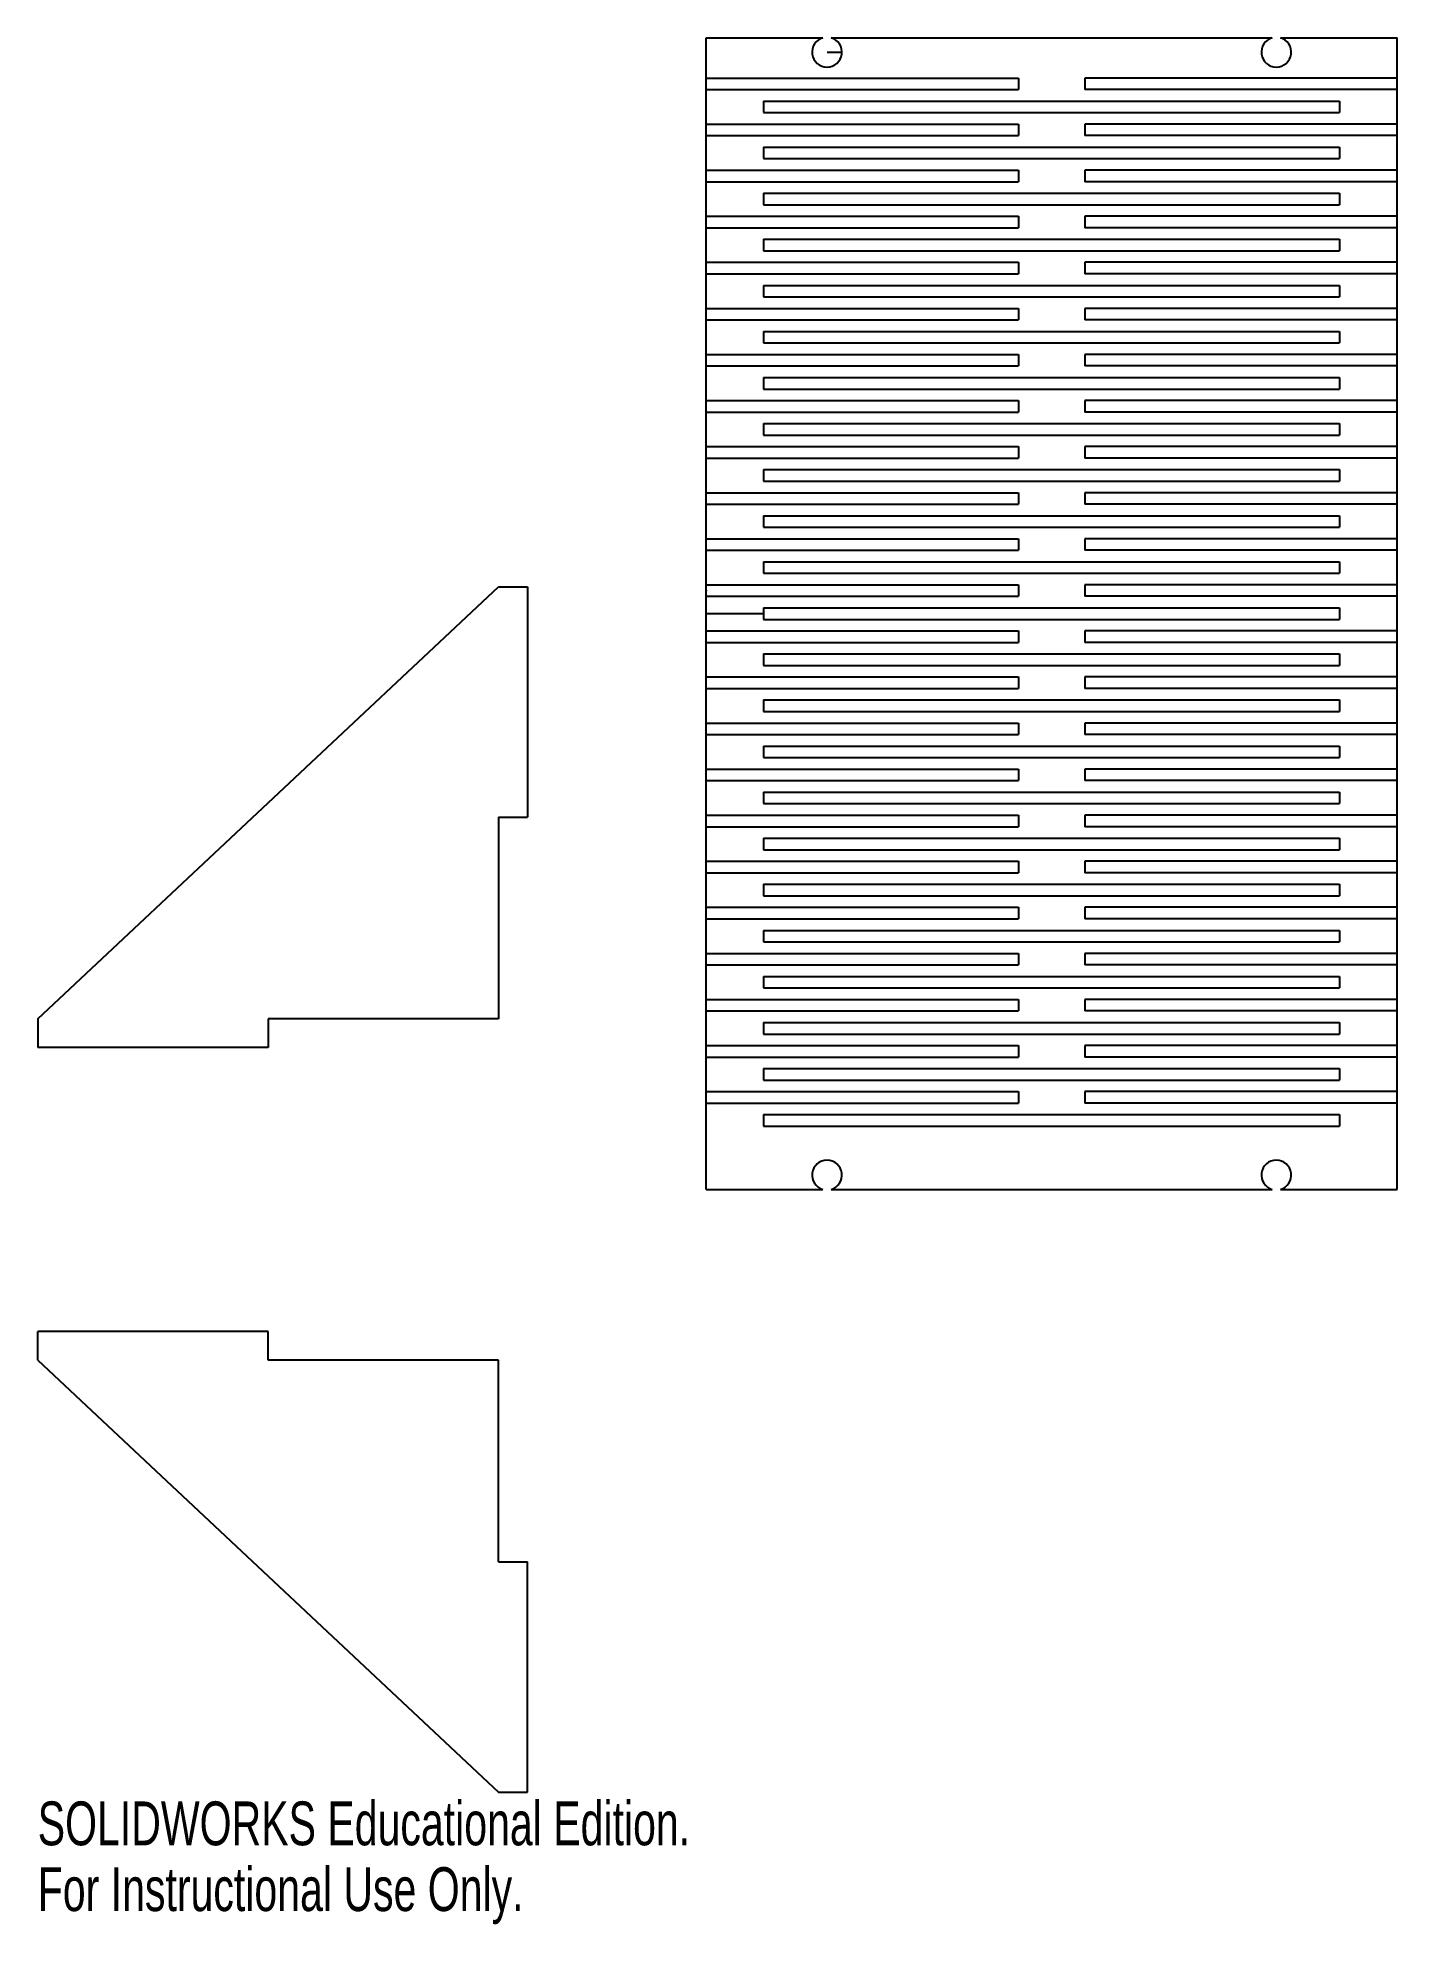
# Model space of a CAD drawing. Header units: inches. Extents: x -2.99 to 2.91, y -1.74 to 6.45.
import ezdxf

# ---------------------------------------------------------------- set-up
doc = ezdxf.new("R2010")
doc.units = ezdxf.units.IN
doc.header["$MEASUREMENT"] = 0
doc.header["$PDSIZE"] = -1
doc.linetypes.add('CENTERX2', pattern=[0.8, 0.5, -0.1, 0.1, -0.1])
doc.styles.add('SLDTEXTSTYLE0', font='TXT', dxfattribs={"width": 0.7})

msp = doc.modelspace()

# ---------------------------------------------------------------- linework, layer by layer
at = {"color": 7, "linetype": 'Continuous'}
for p, q in [((-0.0921, 1.4451), (-0.0921, 6.4451)), ((-0.0921, 6.4451), (0.415, 6.4451)), ((0.4508, 6.4451), (2.365, 6.4451)), ((2.4008, 6.4451), (2.9079, 6.4451)), ((2.9079, 1.4451), (2.9079, 6.4451)), ((-0.0921, 6.2701), (1.2644, 6.2701)), ((1.2644, 6.2701), (1.2644, 6.2201)), ((1.5514, 6.2701), (1.5514, 6.2201)), ((2.9079, 6.2701), (1.5514, 6.2701)), ((-0.0921, 6.2201), (1.2644, 6.2201)), ((0.1579, 6.1701), (2.6579, 6.1701)), ((0.1579, 6.1701), (0.1579, 6.1201)), ((2.9079, 6.2201), (1.5514, 6.2201)), ((2.6579, 6.1701), (2.6579, 6.1201)), ((-0.0921, 6.0701), (1.2644, 6.0701)), ((0.1579, 6.1201), (2.6579, 6.1201)), ((1.2644, 6.0701), (1.2644, 6.0201)), ((1.5514, 6.0701), (1.5514, 6.0201)), ((2.9079, 6.0701), (1.5514, 6.0701)), ((-0.0921, 6.0201), (1.2644, 6.0201)), ((2.9079, 6.0201), (1.5514, 6.0201)), ((0.1579, 5.9701), (2.6579, 5.9701)), ((0.1579, 5.9701), (0.1579, 5.9201)), ((0.1579, 5.9201), (2.6579, 5.9201)), ((2.6579, 5.9701), (2.6579, 5.9201)), ((-0.0921, 5.8701), (1.2644, 5.8701)), ((-0.0921, 5.8201), (1.2644, 5.8201)), ((1.2644, 5.8701), (1.2644, 5.8201)), ((1.5514, 5.8701), (1.5514, 5.8201)), ((2.9079, 5.8701), (1.5514, 5.8701)), ((2.9079, 5.8201), (1.5514, 5.8201)), ((0.1579, 5.7701), (2.6579, 5.7701)), ((0.1579, 5.7701), (0.1579, 5.7201)), ((2.6579, 5.7701), (2.6579, 5.7201)), ((-0.0921, 5.6701), (1.2644, 5.6701)), ((0.1579, 5.7201), (2.6579, 5.7201)), ((1.2644, 5.6701), (1.2644, 5.6201)), ((1.5514, 5.6701), (1.5514, 5.6201)), ((2.9079, 5.6701), (1.5514, 5.6701)), ((-0.0921, 5.6201), (1.2644, 5.6201)), ((0.1579, 5.5701), (2.6579, 5.5701)), ((0.1579, 5.5701), (0.1579, 5.5201)), ((2.9079, 5.6201), (1.5514, 5.6201)), ((2.6579, 5.5701), (2.6579, 5.5201)), ((0.1579, 5.5201), (2.6579, 5.5201)), ((-0.0921, 5.4701), (1.2644, 5.4701)), ((-0.0921, 5.4201), (1.2644, 5.4201)), ((1.2644, 5.4701), (1.2644, 5.4201)), ((1.5514, 5.4701), (1.5514, 5.4201)), ((2.9079, 5.4701), (1.5514, 5.4701)), ((2.9079, 5.4201), (1.5514, 5.4201)), ((0.1579, 5.3701), (2.6579, 5.3701)), ((0.1579, 5.3701), (0.1579, 5.3201)), ((2.6579, 5.3701), (2.6579, 5.3201)), ((-0.0921, 5.2701), (1.2644, 5.2701)), ((0.1579, 5.3201), (2.6579, 5.3201)), ((1.2644, 5.2701), (1.2644, 5.2201)), ((1.5514, 5.2701), (1.5514, 5.2201)), ((2.9079, 5.2701), (1.5514, 5.2701)), ((-0.0921, 5.2201), (1.2644, 5.2201)), ((0.1579, 5.1701), (2.6579, 5.1701)), ((0.1579, 5.1701), (0.1579, 5.1201)), ((2.9079, 5.2201), (1.5514, 5.2201)), ((2.6579, 5.1701), (2.6579, 5.1201)), ((0.1579, 5.1201), (2.6579, 5.1201)), ((-0.0921, 5.0701), (1.2644, 5.0701)), ((-0.0921, 5.0201), (1.2644, 5.0201)), ((1.2644, 5.0701), (1.2644, 5.0201)), ((1.5514, 5.0701), (1.5514, 5.0201)), ((2.9079, 5.0701), (1.5514, 5.0701)), ((2.9079, 5.0201), (1.5514, 5.0201)), ((0.1579, 4.9701), (2.6579, 4.9701)), ((0.1579, 4.9701), (0.1579, 4.9201)), ((0.1579, 4.9201), (2.6579, 4.9201)), ((2.6579, 4.9701), (2.6579, 4.9201)), ((-0.0921, 4.8701), (1.2644, 4.8701)), ((1.2644, 4.8701), (1.2644, 4.8201)), ((1.5514, 4.8701), (1.5514, 4.8201)), ((2.9079, 4.8701), (1.5514, 4.8701)), ((-0.0921, 4.8201), (1.2644, 4.8201)), ((0.1579, 4.7701), (2.6579, 4.7701)), ((0.1579, 4.7701), (0.1579, 4.7201)), ((2.9079, 4.8201), (1.5514, 4.8201)), ((2.6579, 4.7701), (2.6579, 4.7201)), ((-0.0921, 4.6701), (1.2644, 4.6701)), ((0.1579, 4.7201), (2.6579, 4.7201)), ((1.2644, 4.6701), (1.2644, 4.6201)), ((1.5514, 4.6701), (1.5514, 4.6201)), ((2.9079, 4.6701), (1.5514, 4.6701)), ((-0.0921, 4.6201), (1.2644, 4.6201)), ((2.9079, 4.6201), (1.5514, 4.6201)), ((0.1579, 4.5701), (2.6579, 4.5701)), ((0.1579, 4.5701), (0.1579, 4.5201)), ((0.1579, 4.5201), (2.6579, 4.5201)), ((2.6579, 4.5701), (2.6579, 4.5201)), ((-0.0921, 4.4701), (1.2644, 4.4701)), ((1.2644, 4.4701), (1.2644, 4.4201)), ((1.5514, 4.4701), (1.5514, 4.4201)), ((2.9079, 4.4701), (1.5514, 4.4701)), ((-0.0921, 4.4201), (1.2644, 4.4201)), ((0.1579, 4.3701), (2.6579, 4.3701)), ((0.1579, 4.3701), (0.1579, 4.3201)), ((2.9079, 4.4201), (1.5514, 4.4201)), ((2.6579, 4.3701), (2.6579, 4.3201)), ((-0.0921, 4.2701), (1.2644, 4.2701)), ((0.1579, 4.3201), (2.6579, 4.3201)), ((1.2644, 4.2701), (1.2644, 4.2201)), ((1.5514, 4.2701), (1.5514, 4.2201)), ((2.9079, 4.2701), (1.5514, 4.2701)), ((-0.0921, 4.2201), (1.2644, 4.2201)), ((2.9079, 4.2201), (1.5514, 4.2201)), ((0.1579, 4.1701), (2.6579, 4.1701)), ((0.1579, 4.1701), (0.1579, 4.1201)), ((0.1579, 4.1201), (2.6579, 4.1201)), ((2.6579, 4.1701), (2.6579, 4.1201)), ((-2.9927, 2.1865), (-0.9927, 4.0615)), ((-0.9927, 4.0615), (-0.8677, 4.0615)), ((-0.8677, 4.0615), (-0.8677, 3.0615)), ((-0.0921, 4.0701), (1.2644, 4.0701)), ((-0.0921, 4.0201), (1.2644, 4.0201)), ((1.2644, 4.0701), (1.2644, 4.0201)), ((1.5514, 4.0701), (1.5514, 4.0201)), ((2.9079, 4.0701), (1.5514, 4.0701)), ((2.9079, 4.0201), (1.5514, 4.0201)), ((0.1579, 3.9701), (2.6579, 3.9701)), ((0.1579, 3.9701), (0.1579, 3.9201)), ((2.6579, 3.9701), (2.6579, 3.9201)), ((-0.0921, 3.8701), (1.2644, 3.8701)), ((0.1579, 3.9201), (2.6579, 3.9201)), ((1.2644, 3.8701), (1.2644, 3.8201)), ((1.5514, 3.8701), (1.5514, 3.8201)), ((2.9079, 3.8701), (1.5514, 3.8701)), ((-0.0921, 3.8201), (1.2644, 3.8201)), ((0.1579, 3.7701), (2.6579, 3.7701)), ((0.1579, 3.7701), (0.1579, 3.7201)), ((2.9079, 3.8201), (1.5514, 3.8201)), ((2.6579, 3.7701), (2.6579, 3.7201)), ((0.1579, 3.7201), (2.6579, 3.7201)), ((-0.0921, 3.6701), (1.2644, 3.6701)), ((-0.0921, 3.6201), (1.2644, 3.6201)), ((1.2644, 3.6701), (1.2644, 3.6201)), ((1.5514, 3.6701), (1.5514, 3.6201)), ((2.9079, 3.6701), (1.5514, 3.6701)), ((2.9079, 3.6201), (1.5514, 3.6201)), ((0.1579, 3.5701), (2.6579, 3.5701)), ((0.1579, 3.5701), (0.1579, 3.5201)), ((2.6579, 3.5701), (2.6579, 3.5201)), ((-0.0921, 3.4701), (1.2644, 3.4701)), ((0.1579, 3.5201), (2.6579, 3.5201)), ((1.2644, 3.4701), (1.2644, 3.4201)), ((1.5514, 3.4701), (1.5514, 3.4201)), ((2.9079, 3.4701), (1.5514, 3.4701)), ((-0.0921, 3.4201), (1.2644, 3.4201)), ((0.1579, 3.3701), (2.6579, 3.3701)), ((0.1579, 3.3701), (0.1579, 3.3201)), ((2.9079, 3.4201), (1.5514, 3.4201)), ((2.6579, 3.3701), (2.6579, 3.3201)), ((0.1579, 3.3201), (2.6579, 3.3201)), ((-0.0921, 3.2701), (1.2644, 3.2701)), ((-0.0921, 3.2201), (1.2644, 3.2201)), ((1.2644, 3.2701), (1.2644, 3.2201)), ((1.5514, 3.2701), (1.5514, 3.2201)), ((2.9079, 3.2701), (1.5514, 3.2701)), ((2.9079, 3.2201), (1.5514, 3.2201)), ((0.1579, 3.1701), (2.6579, 3.1701)), ((0.1579, 3.1701), (0.1579, 3.1201)), ((0.1579, 3.1201), (2.6579, 3.1201)), ((2.6579, 3.1701), (2.6579, 3.1201)), ((-0.9927, 3.0615), (-0.9927, 2.1865)), ((-0.9927, 3.0615), (-0.8677, 3.0615)), ((-0.0921, 3.0701), (1.2644, 3.0701)), ((1.2644, 3.0701), (1.2644, 3.0201)), ((1.5514, 3.0701), (1.5514, 3.0201)), ((2.9079, 3.0701), (1.5514, 3.0701)), ((-0.0921, 3.0201), (1.2644, 3.0201)), ((0.1579, 2.9701), (2.6579, 2.9701)), ((0.1579, 2.9701), (0.1579, 2.9201)), ((2.9079, 3.0201), (1.5514, 3.0201)), ((2.6579, 2.9701), (2.6579, 2.9201)), ((-0.0921, 2.8701), (1.2644, 2.8701)), ((0.1579, 2.9201), (2.6579, 2.9201)), ((1.2644, 2.8701), (1.2644, 2.8201)), ((1.5514, 2.8701), (1.5514, 2.8201)), ((2.9079, 2.8701), (1.5514, 2.8701)), ((-0.0921, 2.8201), (1.2644, 2.8201)), ((2.9079, 2.8201), (1.5514, 2.8201)), ((0.1579, 2.7701), (2.6579, 2.7701)), ((0.1579, 2.7701), (0.1579, 2.7201)), ((0.1579, 2.7201), (2.6579, 2.7201)), ((2.6579, 2.7701), (2.6579, 2.7201)), ((-0.0921, 2.6701), (1.2644, 2.6701)), ((1.2644, 2.6701), (1.2644, 2.6201)), ((1.5514, 2.6701), (1.5514, 2.6201)), ((2.9079, 2.6701), (1.5514, 2.6701)), ((-0.0921, 2.6201), (1.2644, 2.6201)), ((0.1579, 2.5701), (2.6579, 2.5701)), ((0.1579, 2.5701), (0.1579, 2.5201)), ((2.9079, 2.6201), (1.5514, 2.6201)), ((2.6579, 2.5701), (2.6579, 2.5201)), ((-0.0921, 2.4701), (1.2644, 2.4701)), ((0.1579, 2.5201), (2.6579, 2.5201)), ((1.2644, 2.4701), (1.2644, 2.4201)), ((1.5514, 2.4701), (1.5514, 2.4201)), ((2.9079, 2.4701), (1.5514, 2.4701)), ((-0.0921, 2.4201), (1.2644, 2.4201)), ((2.9079, 2.4201), (1.5514, 2.4201)), ((0.1579, 2.3701), (2.6579, 2.3701)), ((0.1579, 2.3701), (0.1579, 2.3201)), ((0.1579, 2.3201), (2.6579, 2.3201)), ((2.6579, 2.3701), (2.6579, 2.3201)), ((-0.0921, 2.2701), (1.2644, 2.2701)), ((-0.0921, 2.2201), (1.2644, 2.2201)), ((1.2644, 2.2701), (1.2644, 2.2201)), ((1.5514, 2.2701), (1.5514, 2.2201)), ((2.9079, 2.2701), (1.5514, 2.2701)), ((2.9079, 2.2201), (1.5514, 2.2201)), ((-2.9927, 2.1865), (-2.9927, 2.0615)), ((-0.9927, 2.1865), (-1.9927, 2.1865)), ((-1.9927, 2.1865), (-1.9927, 2.0615)), ((0.1579, 2.1701), (2.6579, 2.1701)), ((0.1579, 2.1701), (0.1579, 2.1201)), ((2.6579, 2.1701), (2.6579, 2.1201)), ((-1.9927, 2.0615), (-2.9927, 2.0615)), ((-0.0921, 2.0701), (1.2644, 2.0701)), ((0.1579, 2.1201), (2.6579, 2.1201)), ((1.2644, 2.0701), (1.2644, 2.0201)), ((1.5514, 2.0701), (1.5514, 2.0201)), ((2.9079, 2.0701), (1.5514, 2.0701)), ((-0.0921, 2.0201), (1.2644, 2.0201)), ((0.1579, 1.9701), (2.6579, 1.9701)), ((0.1579, 1.9701), (0.1579, 1.9201)), ((2.9079, 2.0201), (1.5514, 2.0201)), ((2.6579, 1.9701), (2.6579, 1.9201)), ((0.1579, 1.9201), (2.6579, 1.9201)), ((-0.0921, 1.8701), (1.2644, 1.8701)), ((-0.0921, 1.8201), (1.2644, 1.8201)), ((1.2644, 1.8701), (1.2644, 1.8201)), ((1.5514, 1.8701), (1.5514, 1.8201)), ((2.9079, 1.8701), (1.5514, 1.8701)), ((2.9079, 1.8201), (1.5514, 1.8201)), ((0.1579, 1.7701), (2.6579, 1.7701)), ((0.1579, 1.7701), (0.1579, 1.7201)), ((0.1579, 1.7201), (2.6579, 1.7201)), ((2.6579, 1.7701), (2.6579, 1.7201)), ((-0.0921, 1.4451), (0.415, 1.4451)), ((0.4508, 1.4451), (2.365, 1.4451)), ((2.4008, 1.4451), (2.9079, 1.4451)), ((-2.9927, 0.7036), (-2.9927, 0.8286)), ((-1.9927, 0.8286), (-2.9927, 0.8286)), ((-1.9927, 0.7036), (-1.9927, 0.8286)), ((-2.9927, 0.7036), (-0.9927, -1.1714)), ((-0.9927, 0.7036), (-1.9927, 0.7036)), ((-0.9927, -0.1714), (-0.9927, 0.7036)), ((-0.9927, -0.1714), (-0.8677, -0.1714)), ((-0.8677, -1.1714), (-0.8677, -0.1714)), ((-0.9927, -1.1714), (-0.8677, -1.1714))]:
    msp.add_line(p, q, dxfattribs=at)
at = {"color": 7, "linetype": 'CENTERX2'}
for p, q in [((0.4329, 6.3826), (0.4979, 6.3826)), ((-0.0921, 3.9451), (0.1579, 3.9451))]:
    msp.add_line(p, q, dxfattribs=at)
at = {"color": 7, "linetype": 'Continuous'}
for centre, start, end in [((0.4329, 6.3826), 105.94237, 74.05763), ((2.3829, 6.3826), 105.94237, 74.05763), ((0.4329, 1.5076), 285.94237, 254.05763), ((2.3829, 1.5076), 285.94237, 254.05763)]:
    msp.add_arc(centre, 0.065, start, end, dxfattribs=at)
msp.add_point((-0.0921, 4.0451), dxfattribs=at)

# ---------------------------------------------------------------- texts
at = {"color": 7, "linetype": 'Continuous', "char_height": 0.1903, "attachment_point": 1, "style": 'SLDTEXTSTYLE0'}
for s, insert in [('SOLIDWORKS Educational Edition.', (-2.9927, -1.2115)), ('For Instructional Use Only.', (-2.9927, -1.497))]:
    msp.add_mtext(s, dxfattribs=dict(at, insert=insert))

doc.saveas('drawing.dxf')
